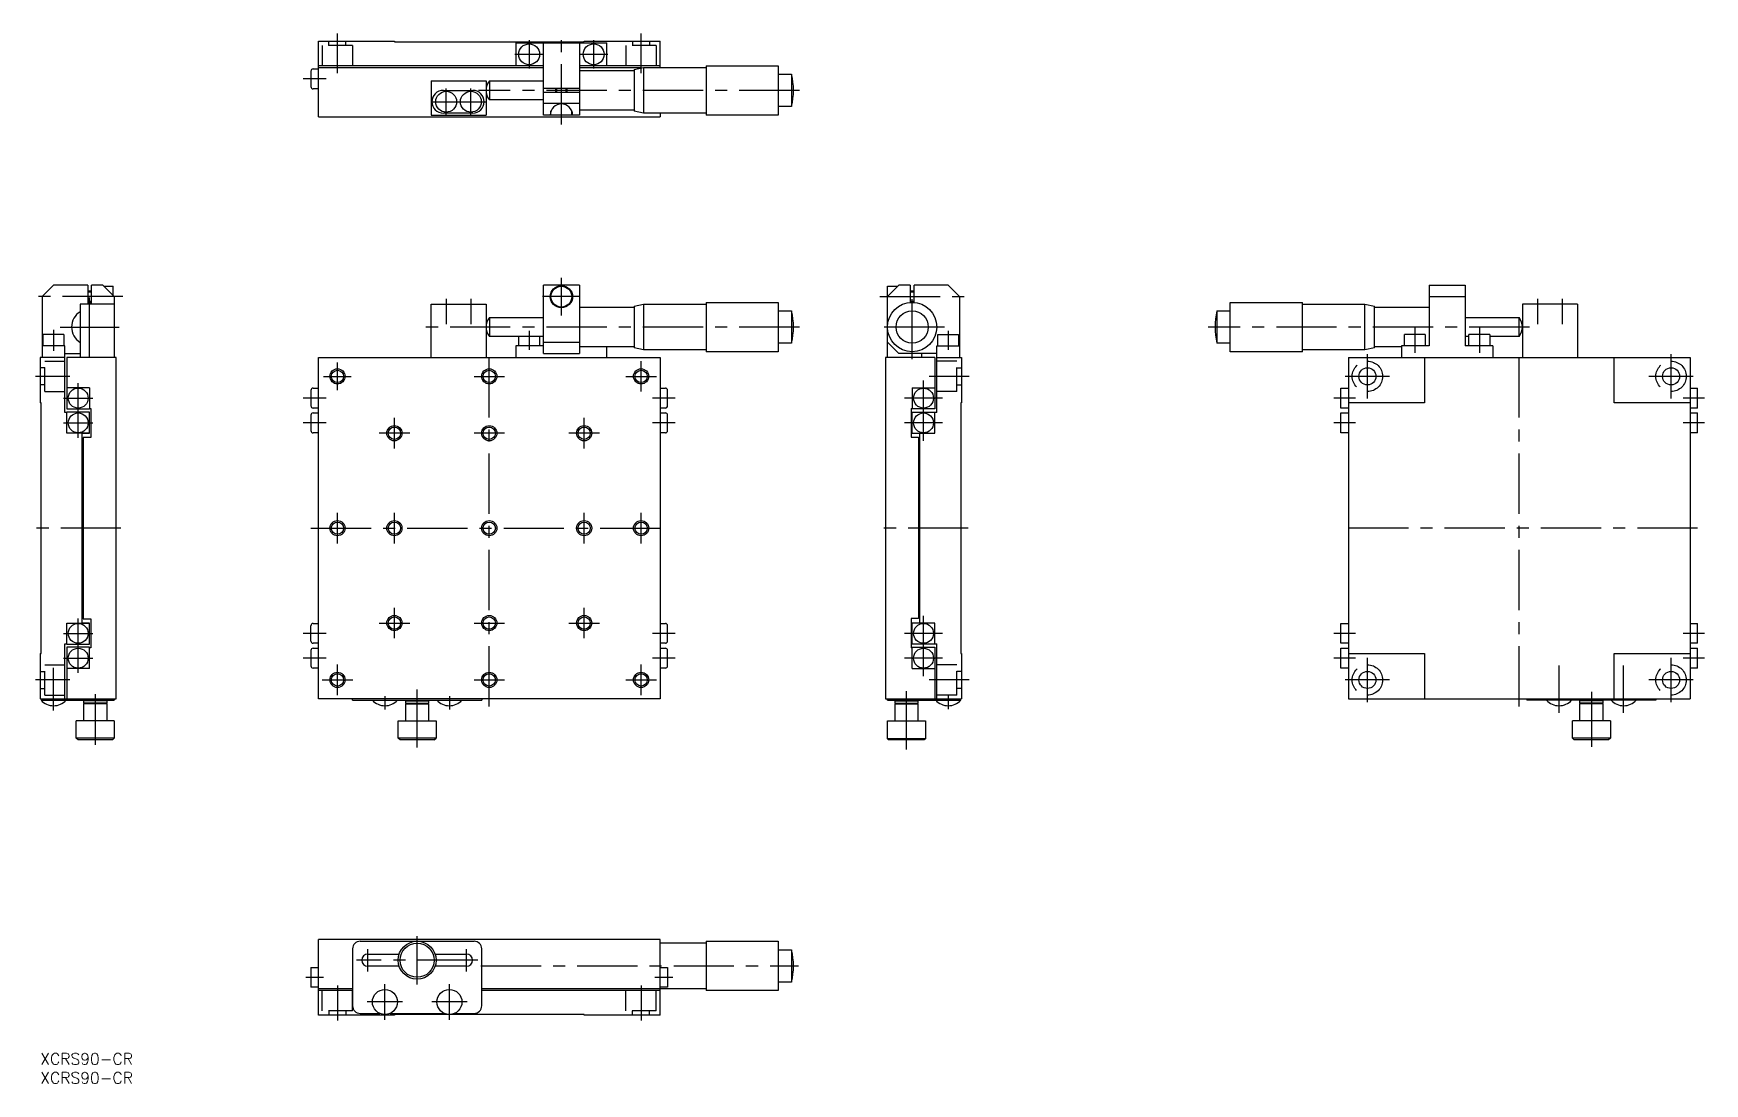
# Model space of a CAD drawing. Extents: x -2 to 438, y -8 to 269.
import ezdxf

# ---------------------------------------------------------------- set-up
doc = ezdxf.new("R2010")
doc.units = 0
doc.header["$LTSCALE"] = 0.5
doc.linetypes.add('CENTER', pattern=[50.8, 31.75, -6.35, 6.35, -6.35])
doc.linetypes.add('DASHED', pattern=[19.05, 12.7, -6.35])
for name, color, linetype in [('MSM_CENTER', 1, 'CENTER'), ('MSM_CONTINUOUS', 7, 'CONTINUOUS'), ('MSM_DASHED', 4, 'DASHED'), ('MSM_NARROW', 5, 'CONTINUOUS'), ('MSM_PART_NUMBER', 7, 'CONTINUOUS')]:
    doc.layers.add(name, color=color, linetype=linetype)
doc.styles.get("Standard").update_dxf_attribs({"font": 'txt.shx', "height": 3, "bigfont": 'bigfont.shx'})

# ---------------------------------------------------------------- blocks, each defined once
blk = doc.blocks.new('*U2')
at = {"layer": 'MSM_PART_NUMBER'}
blk.add_text('XCRS90-CR', height=3, dxfattribs=at).set_placement((0, -3))
blk = doc.blocks.new('*U3')
at = {"layer": 'MSM_PART_NUMBER'}
blk.add_text('XCRS90-CR', height=3, dxfattribs=at).set_placement((0, -8))

msp = doc.modelspace()

# ---------------------------------------------------------------- linework, layer by layer
at = {"layer": 'MSM_CENTER'}
for p, q in [((78.3, 258.22), (78.3, 268.72)), ((158.3, 258.22), (158.3, 268.72)), ((128.8, 266.97), (128.8, 259.47)), ((137.3, 244.72), (137.3, 268.22)), ((145.8, 266.97), (145.8, 259.47)), ((125.05, 263.22), (132.55, 263.22)), ((142.05, 263.22), (149.55, 263.22)), ((75.3, 256.72), (69.3, 256.72)), ((106.95, 247.22), (106.95, 254.22)), ((113.45, 247.22), (113.45, 254.22)), ((200.05, 253.72), (115.45, 253.72)), ((102.95, 250.72), (117.45, 250.72)), ((137.3, 194.41), (137.3, 204.36)), ((21.77, 199.36), (-1.5, 199.36)), ((13, 183.59), (13, 199.13)), ((106.95, 198.79), (106.95, 192.13)), ((113.45, 198.79), (113.45, 192.13)), ((142.25, 199.36), (132.35, 199.36)), ((221.22, 199.36), (244.22, 199.36)), ((229.72, 182.86), (229.72, 199.86)), ((394.52, 198.79), (394.52, 192.13)), ((401.02, 198.79), (401.02, 192.13)), ((3.5, 190.63), (3.5, 185.09)), ((5.23, 191.36), (20.77, 191.36)), ((200.05, 191.36), (100.95, 191.36)), ((128.8, 190.36), (128.8, 185.36)), ((238.22, 191.36), (221.22, 191.36)), ((239.22, 190.36), (239.22, 185.36)), ((392.35, 191.36), (307.69, 191.36)), ((362.17, 191.19), (362.17, 184.53)), ((379.17, 191.19), (379.17, 184.53)), ((118.3, 91.36), (118.3, 185.36)), ((389.67, 91.36), (389.67, 185.36)), ((78.3, 174.71), (78.3, 182.01)), ((158.3, 174.34), (158.3, 182.39)), ((349.67, 172.53), (349.67, 184.19)), ((429.67, 172.53), (429.67, 184.19)), ((7.77, 178.36), (-1.27, 178.36)), ((10, 162.2), (10, 176.53)), ((74.65, 178.36), (81.95, 178.36)), ((114.28, 178.36), (122.33, 178.36)), ((154.28, 178.36), (162.33, 178.36)), ((232.72, 161.36), (232.72, 177.36)), ((244.72, 178.36), (234.22, 178.36)), ((355.5, 178.36), (343.84, 178.36)), ((435.5, 178.36), (423.84, 178.36)), ((6.11, 172.63), (13.89, 172.63)), ((75.3, 172.63), (69.3, 172.63)), ((167.3, 172.63), (161.3, 172.63)), ((237.72, 172.63), (227.72, 172.63)), ((346.5, 172.63), (340.84, 172.63)), ((438.5, 172.63), (432.84, 172.63)), ((93.3, 159.34), (93.3, 167.39)), ((143.3, 159.34), (143.3, 167.39)), ((6.11, 166.09), (13.89, 166.09)), ((75.3, 166.09), (69.3, 166.09)), ((97.33, 163.36), (89.28, 163.36)), ((122.33, 163.36), (114.28, 163.36)), ((147.33, 163.36), (139.28, 163.36)), ((167.3, 166.09), (161.3, 166.09)), ((237.72, 166.09), (227.72, 166.09)), ((346.5, 166.09), (340.84, 166.09)), ((438.5, 166.09), (432.84, 166.09)), ((78.3, 134.34), (78.3, 142.39)), ((93.3, 134.34), (93.3, 142.39)), ((143.3, 134.34), (143.3, 142.39)), ((158.3, 134.34), (158.3, 142.39)), ((21.27, 138.36), (-1.8, 138.36)), ((71.3, 138.36), (165.3, 138.36)), ((244.52, 138.36), (220.72, 138.36)), ((436.67, 138.36), (342.67, 138.36)), ((10, 100.2), (10, 114.53)), ((93.3, 109.34), (93.3, 117.39)), ((143.3, 109.34), (143.3, 117.39)), ((232.72, 99.36), (232.72, 115.36)), ((6.11, 110.63), (13.89, 110.63)), ((75.3, 110.63), (69.3, 110.63)), ((89.28, 113.36), (97.33, 113.36)), ((114.28, 113.36), (122.33, 113.36)), ((139.28, 113.36), (147.33, 113.36)), ((167.3, 110.63), (161.3, 110.63)), ((237.72, 110.63), (227.72, 110.63)), ((346.5, 110.63), (340.84, 110.63)), ((438.5, 110.63), (432.84, 110.63)), ((3.5, 90.29), (3.5, 101.59)), ((6.11, 104.09), (13.89, 104.09)), ((75.3, 104.09), (69.3, 104.09)), ((78.3, 94.34), (78.3, 102.39)), ((158.3, 94.34), (158.3, 102.39)), ((167.3, 104.09), (161.3, 104.09)), ((237.72, 104.09), (227.72, 104.09)), ((346.5, 104.09), (340.84, 104.09)), ((349.67, 92.53), (349.67, 104.19)), ((400.17, 89.73), (400.17, 102.15)), ((417.17, 89.73), (417.17, 102.15)), ((429.67, 92.53), (429.67, 104.19)), ((438.5, 104.09), (432.84, 104.09)), ((7.77, 98.36), (-1.27, 98.36)), ((74.28, 98.36), (82.33, 98.36)), ((114.28, 98.36), (122.33, 98.36)), ((154.28, 98.36), (162.33, 98.36)), ((244.72, 98.36), (234.22, 98.36)), ((355.5, 98.36), (343.84, 98.36)), ((435.5, 98.36), (423.84, 98.36)), ((14.5, 94.63), (14.5, 81.29)), ((90.8, 94.06), (90.8, 90.56)), ((99.3, 80.56), (99.3, 95.86)), ((107.8, 94.06), (107.8, 90.56)), ((228.22, 80.06), (228.22, 95.36)), ((239.22, 94.18), (239.22, 90.68)), ((408.67, 95.19), (408.67, 80.73)), ((99.3, 18.14), (99.3, 30.86)), ((86.3, 21.54), (86.3, 27.46)), ((112.3, 21.54), (112.3, 27.46)), ((115.26, 24.5), (83.34, 24.5)), ((116.09, 23), (199.81, 23)), ((69.94, 20), (74.66, 20)), ((78.3, 17.86), (78.3, 8.64)), ((90.8, 8.84), (90.8, 18.16)), ((107.8, 8.84), (107.8, 18.16)), ((158.3, 17.86), (158.3, 8.64)), ((161.94, 20), (166.66, 20)), ((95.46, 13.5), (86.14, 13.5)), ((112.46, 13.5), (103.14, 13.5))]:
    msp.add_line(p, q, dxfattribs=at)
at = {"layer": 'MSM_CONTINUOUS'}
for p, q in [((73.3, 266.72), (93.3, 266.72)), ((73.3, 246.72), (73.3, 266.72)), ((93.3, 266.72), (93.3, 266.52)), ((93.3, 266.52), (143.3, 266.52)), ((125.3, 266.22), (125.3, 260.22)), ((125.3, 266.22), (149.3, 266.22)), ((132.55, 247.22), (132.55, 266.22)), ((142.05, 266.22), (142.05, 247.22)), ((143.3, 266.72), (163.3, 266.72)), ((143.3, 266.52), (143.3, 266.72)), ((149.3, 260.22), (149.3, 266.22)), ((163.3, 259.77), (163.3, 266.72)), ((132.55, 260.22), (73.3, 260.22)), ((163.3, 260.22), (142.05, 260.22)), ((175.45, 260.22), (194.45, 260.22)), ((175.45, 260.22), (175.45, 247.22)), ((194.45, 260.22), (194.45, 247.22)), ((71.3, 258.75), (71.3, 254.7)), ((71.9, 259.35), (73.3, 259.35)), ((73.3, 259.72), (132.55, 259.72)), ((102.95, 256.22), (102.95, 247.22)), ((102.95, 256.22), (117.45, 256.22)), ((117.45, 256.22), (117.45, 247.22)), ((118.35, 256.22), (132.55, 256.22)), ((118.35, 256.22), (118.35, 251.22)), ((142.05, 259.72), (158.32, 259.72)), ((142.05, 258.97), (156.45, 258.97)), ((156.45, 259.22), (158.95, 259.77)), ((156.45, 259.22), (156.45, 248.22)), ((158.95, 259.77), (175.45, 259.77)), ((158.95, 259.77), (158.95, 247.67)), ((194.45, 257.97), (197.95, 257.97)), ((197.95, 257.97), (197.95, 249.47)), ((73.3, 254.1), (71.9, 254.1)), ((106.2, 253.72), (113.95, 253.72)), ((132.55, 251.22), (118.35, 251.22)), ((142.05, 254.22), (132.55, 254.22)), ((132.55, 253.22), (142.05, 253.22)), ((135.8, 253.22), (135.8, 254.22)), ((138.8, 253.22), (138.8, 254.22)), ((73.3, 246.72), (163.3, 246.72)), ((102.95, 247.22), (117.45, 247.22)), ((113.95, 247.72), (106.2, 247.72)), ((142.05, 250.22), (132.55, 250.22)), ((142.05, 247.22), (132.55, 247.22)), ((134.55, 247.22), (134.55, 248.29)), ((140.05, 247.22), (140.05, 248.29)), ((156.45, 248.47), (142.05, 248.47)), ((158.95, 247.67), (156.45, 248.22)), ((175.45, 247.67), (158.95, 247.67)), ((163.3, 247.67), (163.3, 246.72)), ((194.45, 247.22), (175.45, 247.22)), ((197.95, 249.47), (194.45, 249.47)), ((3.5, 202.36), (0.5, 199.36)), ((0.5, 199.36), (0.5, 183.36)), ((12.5, 202.36), (3.5, 202.36)), ((12.5, 202.36), (12.5, 197.36)), ((12.5, 200.86), (13.5, 200.86)), ((16.5, 202.36), (13.5, 202.36)), ((13.5, 197.36), (13.5, 202.36)), ((19.5, 199.36), (16.5, 202.36)), ((16.75, 202.11), (19.2, 202.11)), ((19.2, 199.66), (19.2, 202.11)), ((19.5, 199.36), (19.5, 183.36)), ((142.05, 202.36), (132.55, 202.36)), ((132.55, 184.36), (132.55, 202.36)), ((134.35, 199.36), (132.55, 199.36)), ((142.05, 199.36), (140.25, 199.36)), ((142.05, 202.36), (142.05, 184.36)), ((226.22, 202.36), (223.22, 199.36)), ((223.22, 183.36), (223.22, 202.11)), ((223.22, 202.11), (225.97, 202.11)), ((229.22, 202.36), (226.22, 202.36)), ((229.22, 202.36), (229.22, 197.84)), ((229.22, 200.86), (230.22, 200.86)), ((239.22, 202.36), (230.22, 202.36)), ((230.22, 197.84), (230.22, 202.36)), ((242.22, 199.36), (239.22, 202.36)), ((242.22, 199.36), (242.22, 183.36)), ((365.92, 202.36), (375.42, 202.36)), ((365.92, 202.36), (365.92, 186.36)), ((365.92, 199.36), (375.42, 199.36)), ((375.42, 202.36), (375.42, 186.36)), ((19.5, 197.36), (10.5, 197.36)), ((10.5, 197.36), (10.5, 183.36)), ((12.5, 197.86), (13.5, 197.86)), ((102.95, 183.36), (102.95, 197.36)), ((102.95, 197.36), (117.45, 197.36)), ((117.45, 197.36), (117.45, 183.36)), ((118.35, 193.86), (132.55, 193.86)), ((118.35, 193.86), (118.35, 188.86)), ((142.05, 196.61), (156.45, 196.61)), ((156.45, 196.86), (158.95, 197.41)), ((156.45, 196.86), (156.45, 185.86)), ((158.95, 197.41), (175.45, 197.41)), ((158.95, 197.41), (158.95, 185.31)), ((175.45, 197.86), (194.45, 197.86)), ((175.45, 197.86), (175.45, 184.86)), ((194.45, 197.86), (194.45, 184.86)), ((194.45, 195.61), (197.95, 195.61)), ((197.95, 195.61), (197.95, 187.11)), ((229.22, 197.86), (230.22, 197.86)), ((310.02, 195.61), (313.52, 195.61)), ((310.02, 195.61), (310.02, 187.11)), ((313.52, 197.86), (332.52, 197.86)), ((313.52, 184.86), (313.52, 197.86)), ((332.52, 184.86), (332.52, 197.86)), ((332.52, 197.41), (349.02, 197.41)), ((349.02, 197.41), (351.52, 196.86)), ((349.02, 185.31), (349.02, 197.41)), ((351.52, 185.86), (351.52, 196.86)), ((351.52, 196.61), (365.92, 196.61)), ((375.42, 193.86), (389.62, 193.86)), ((389.62, 188.86), (389.62, 193.86)), ((405.02, 197.36), (390.52, 197.36)), ((390.52, 197.36), (390.52, 183.36)), ((405.02, 197.36), (405.02, 183.36)), ((0.75, 186.36), (0.75, 189.36)), ((6.25, 189.36), (0.75, 189.36)), ((6.25, 189.36), (6.25, 186.36)), ((236.47, 186.36), (236.47, 189.36)), ((236.47, 189.36), (241.97, 189.36)), ((241.97, 189.36), (241.97, 186.36)), ((359.42, 186.36), (359.42, 189.36)), ((364.92, 189.36), (359.42, 189.36)), ((364.92, 189.36), (364.92, 186.36)), ((376.42, 186.36), (376.42, 189.36)), ((381.92, 189.36), (376.42, 189.36)), ((381.92, 189.36), (381.92, 186.36)), ((6.5, 186.36), (0.5, 186.36)), ((6.5, 168.86), (6.5, 186.36)), ((132.55, 188.86), (118.35, 188.86)), ((132.55, 186.36), (125.3, 186.36)), ((125.3, 186.36), (125.3, 183.36)), ((126.05, 186.36), (126.05, 188.86)), ((131.55, 188.86), (131.55, 186.36)), ((132.55, 187.36), (142.05, 187.36)), ((156.45, 186.11), (142.05, 186.11)), ((149.3, 183.36), (149.3, 186.11)), ((158.95, 185.31), (156.45, 185.86)), ((175.45, 185.31), (158.95, 185.31)), ((197.95, 187.11), (194.45, 187.11)), ((226.22, 184.36), (223.22, 187.36)), ((236.22, 168.86), (236.22, 186.36)), ((236.22, 186.36), (242.22, 186.36)), ((313.52, 187.11), (310.02, 187.11)), ((349.02, 185.31), (332.52, 185.31)), ((351.52, 185.86), (349.02, 185.31)), ((358.67, 186.11), (351.52, 186.11)), ((365.92, 186.36), (358.67, 186.36)), ((358.67, 186.36), (358.67, 183.36)), ((376.42, 188.86), (375.42, 188.86)), ((382.67, 186.36), (375.42, 186.36)), ((389.62, 188.86), (381.92, 188.86)), ((382.67, 186.36), (382.67, 183.36)), ((6.5, 183.36), (0, 183.36)), ((0, 183.36), (0, 171.36)), ((6.5, 184.36), (10.5, 184.36)), ((20, 183.36), (7, 183.36)), ((7, 183.36), (7, 169.76)), ((20, 93.36), (20, 183.36)), ((73.3, 183.36), (163.3, 183.36)), ((73.3, 93.36), (73.3, 183.36)), ((132.55, 184.36), (142.05, 184.36)), ((163.3, 183.36), (163.3, 93.36)), ((194.45, 184.86), (175.45, 184.86)), ((235.72, 183.36), (222.72, 183.36)), ((222.72, 183.36), (222.72, 93.36)), ((236.22, 184.36), (226.22, 184.36)), ((232.22, 184.36), (232.22, 183.36)), ((235.72, 183.36), (235.72, 169.76)), ((236.22, 183.36), (242.72, 183.36)), ((242.72, 183.36), (242.72, 171.36)), ((332.52, 184.86), (313.52, 184.86)), ((344.67, 183.36), (434.67, 183.36)), ((344.67, 183.36), (344.67, 93.36)), ((364.67, 183.36), (364.67, 171.36)), ((414.67, 171.36), (414.67, 183.36)), ((434.67, 183.36), (434.67, 93.36)), ((13, 175.36), (7, 175.36)), ((13, 175.36), (13, 169.76)), ((71.3, 174.66), (71.3, 170.61)), ((71.9, 175.26), (73.3, 175.26)), ((163.3, 175.26), (164.7, 175.26)), ((165.3, 170.61), (165.3, 174.66)), ((229.72, 175.36), (229.72, 169.76)), ((229.72, 175.36), (235.72, 175.36)), ((342.67, 175.26), (344.67, 175.26)), ((342.67, 170.01), (342.67, 175.26)), ((434.67, 175.26), (436.67, 175.26)), ((436.67, 170.01), (436.67, 175.26)), ((0.2, 171.36), (0, 171.36)), ((0.2, 105.36), (0.2, 171.36)), ((7, 168.86), (6.5, 168.86)), ((7, 169.76), (13, 169.76)), ((13, 168.96), (7, 168.96)), ((7, 163.36), (7, 168.96)), ((13, 169.86), (13.3, 169.86)), ((13, 163.36), (13, 168.96)), ((13.3, 169.86), (13.3, 162.26)), ((71.3, 168.12), (71.3, 164.07)), ((73.3, 170.01), (71.9, 170.01)), ((71.9, 168.72), (73.3, 168.72)), ((164.7, 170.01), (163.3, 170.01)), ((163.3, 168.72), (164.7, 168.72)), ((165.3, 164.07), (165.3, 168.12)), ((229.42, 169.86), (229.42, 162.36)), ((229.42, 169.86), (229.72, 169.86)), ((235.72, 169.76), (229.72, 169.76)), ((229.72, 163.36), (229.72, 168.96)), ((229.72, 168.96), (235.72, 168.96)), ((235.72, 163.36), (235.72, 168.96)), ((236.22, 168.86), (235.72, 168.86)), ((242.52, 171.36), (242.52, 105.36)), ((242.72, 171.36), (242.52, 171.36)), ((344.67, 170.01), (342.67, 170.01)), ((342.67, 168.72), (344.67, 168.72)), ((342.67, 163.47), (342.67, 168.72)), ((364.67, 171.36), (344.67, 171.36)), ((434.67, 171.36), (414.67, 171.36)), ((436.67, 170.01), (434.67, 170.01)), ((434.67, 168.72), (436.67, 168.72)), ((436.67, 163.47), (436.67, 168.72)), ((13, 163.36), (7, 163.36)), ((11, 113.36), (11, 163.36)), ((11, 163.36), (13, 163.36)), ((73.3, 163.47), (71.9, 163.47)), ((164.7, 163.47), (163.3, 163.47)), ((229.72, 163.36), (235.72, 163.36)), ((231.72, 113.36), (231.72, 163.36)), ((344.67, 163.47), (342.67, 163.47)), ((436.67, 163.47), (434.67, 163.47)), ((11.3, 162.26), (11.3, 114.46)), ((13.3, 162.26), (11.3, 162.26)), ((229.42, 162.36), (231.42, 162.36)), ((231.42, 162.36), (231.42, 114.56)), ((229.42, 114.56), (229.42, 106.86)), ((231.42, 114.56), (229.42, 114.56)), ((7, 113.36), (13, 113.36)), ((7, 107.76), (7, 113.36)), ((13, 113.36), (11, 113.36)), ((11.3, 114.46), (13.3, 114.46)), ((13, 107.76), (13, 113.36)), ((13.3, 114.46), (13.3, 106.86)), ((71.3, 108.61), (71.3, 112.66)), ((71.9, 113.26), (73.3, 113.26)), ((163.3, 113.26), (164.7, 113.26)), ((165.3, 108.61), (165.3, 112.66)), ((229.72, 107.76), (229.72, 113.36)), ((235.72, 113.36), (229.72, 113.36)), ((235.72, 107.76), (235.72, 113.36)), ((342.67, 113.26), (344.67, 113.26)), ((342.67, 108.01), (342.67, 113.26)), ((434.67, 113.26), (436.67, 113.26)), ((436.67, 108.01), (436.67, 113.26)), ((6.5, 93.36), (6.5, 107.86)), ((6.5, 107.86), (7, 107.86)), ((7, 107.76), (13, 107.76)), ((7, 106.96), (7, 93.36)), ((13, 106.96), (7, 106.96)), ((13, 101.36), (13, 106.96)), ((13.3, 106.86), (13, 106.86)), ((71.3, 106.12), (71.3, 102.07)), ((73.3, 108.01), (71.9, 108.01)), ((71.9, 106.72), (73.3, 106.72)), ((164.7, 108.01), (163.3, 108.01)), ((163.3, 106.72), (164.7, 106.72)), ((165.3, 102.07), (165.3, 106.12)), ((229.72, 106.86), (229.42, 106.86)), ((235.72, 107.76), (229.72, 107.76)), ((229.72, 101.36), (229.72, 106.96)), ((229.72, 106.96), (235.72, 106.96)), ((235.72, 107.86), (236.22, 107.86)), ((235.72, 106.96), (235.72, 93.36)), ((236.22, 93.36), (236.22, 107.86)), ((344.67, 108.01), (342.67, 108.01)), ((342.67, 106.72), (344.67, 106.72)), ((342.67, 101.47), (342.67, 106.72)), ((436.67, 108.01), (434.67, 108.01)), ((434.67, 106.72), (436.67, 106.72)), ((436.67, 101.47), (436.67, 106.72)), ((0, 105.36), (0, 93.36)), ((0, 105.36), (0.2, 105.36)), ((13, 101.36), (7, 101.36)), ((73.3, 101.47), (71.9, 101.47)), ((164.7, 101.47), (163.3, 101.47)), ((229.72, 101.36), (235.72, 101.36)), ((242.52, 105.36), (242.72, 105.36)), ((242.72, 105.36), (242.72, 93.36)), ((344.67, 101.47), (342.67, 101.47)), ((344.67, 105.36), (364.67, 105.36)), ((364.67, 105.36), (364.67, 93.36)), ((414.67, 93.36), (414.67, 105.36)), ((414.67, 105.36), (434.67, 105.36)), ((436.67, 101.47), (434.67, 101.47)), ((0, 93.36), (20, 93.36)), ((0.2, 93.06), (19.5, 93.06)), ((0.5, 93.36), (0.5, 93.06)), ((11.5, 92.86), (11.7, 93.06)), ((11.5, 92.26), (11.5, 92.86)), ((17.5, 92.86), (11.5, 92.86)), ((17.3, 93.06), (17.5, 92.86)), ((17.5, 92.86), (17.5, 92.26)), ((19.5, 93.36), (19.5, 93.06)), ((163.3, 93.36), (73.3, 93.36)), ((82.3, 93.06), (82.3, 93.36)), ((82.3, 93.06), (116.3, 93.06)), ((96.3, 92.86), (96.5, 93.06)), ((96.3, 92.26), (96.3, 92.86)), ((96.3, 92.86), (102.3, 92.86)), ((102.1, 93.06), (102.3, 92.86)), ((102.3, 92.86), (102.3, 92.26)), ((116.3, 93.36), (116.3, 93.06)), ((222.72, 93.36), (242.72, 93.36)), ((223.22, 93.06), (223.22, 93.36)), ((223.22, 93.06), (242.52, 93.06)), ((225.22, 92.86), (225.42, 93.06)), ((225.22, 92.26), (225.22, 92.86)), ((225.22, 92.86), (231.22, 92.86)), ((231.02, 93.06), (231.22, 92.86)), ((231.22, 92.86), (231.22, 92.26)), ((242.22, 93.36), (242.22, 93.06)), ((344.67, 93.36), (434.67, 93.36)), ((391.67, 93.36), (391.67, 93.06)), ((425.67, 93.06), (391.67, 93.06)), ((405.67, 92.86), (405.87, 93.06)), ((405.67, 92.26), (405.67, 92.86)), ((411.67, 92.86), (405.67, 92.86)), ((411.47, 93.06), (411.67, 92.86)), ((411.67, 92.86), (411.67, 92.26)), ((425.67, 93.36), (425.67, 93.06)), ((11.7, 92.06), (11.5, 92.26)), ((17.5, 92.26), (11.5, 92.26)), ((11.5, 87.56), (11.5, 92.06)), ((17.5, 92.06), (11.5, 92.06)), ((17.5, 92.26), (17.3, 92.06)), ((17.5, 92.06), (17.5, 87.56)), ((96.5, 92.06), (96.3, 92.26)), ((96.3, 92.26), (102.3, 92.26)), ((96.3, 87.56), (96.3, 92.06)), ((96.3, 92.06), (102.3, 92.06)), ((102.3, 92.26), (102.1, 92.06)), ((102.3, 92.06), (102.3, 87.56)), ((225.42, 92.06), (225.22, 92.26)), ((225.22, 92.26), (231.22, 92.26)), ((225.22, 87.56), (225.22, 92.06)), ((225.22, 92.06), (231.22, 92.06)), ((231.22, 92.26), (231.02, 92.06)), ((231.22, 92.06), (231.22, 87.56)), ((405.87, 92.06), (405.67, 92.26)), ((411.67, 92.26), (405.67, 92.26)), ((405.67, 87.56), (405.67, 92.06)), ((411.67, 92.06), (405.67, 92.06)), ((411.67, 92.26), (411.47, 92.06)), ((411.67, 92.06), (411.67, 87.56)), ((9.5, 83.06), (9.5, 87.56)), ((19.5, 87.56), (9.5, 87.56)), ((19.5, 87.56), (19.5, 83.06)), ((94.3, 83.06), (94.3, 87.56)), ((94.3, 87.56), (104.3, 87.56)), ((104.3, 87.56), (104.3, 83.06)), ((223.22, 82.86), (223.22, 87.56)), ((223.22, 87.56), (233.22, 87.56)), ((233.22, 87.56), (233.22, 82.86)), ((403.67, 83.06), (403.67, 87.56)), ((413.67, 87.56), (403.67, 87.56)), ((413.67, 87.56), (413.67, 83.06)), ((10, 82.56), (9.5, 83.06)), ((19.5, 83.06), (9.5, 83.06)), ((19, 82.56), (10, 82.56)), ((19.5, 83.06), (19, 82.56)), ((94.8, 82.56), (94.3, 83.06)), ((104.3, 83.06), (94.3, 83.06)), ((103.8, 82.56), (94.8, 82.56)), ((103.8, 82.56), (104.3, 83.06)), ((223.52, 82.56), (223.22, 82.86)), ((233.22, 82.86), (223.22, 82.86)), ((232.92, 82.56), (223.52, 82.56)), ((233.22, 82.86), (232.92, 82.56)), ((404.17, 82.56), (403.67, 83.06)), ((413.67, 83.06), (403.67, 83.06)), ((413.17, 82.56), (404.17, 82.56)), ((413.67, 83.06), (413.17, 82.56)), ((163.3, 30), (73.3, 30)), ((73.3, 10), (73.3, 30)), ((82.3, 27.5), (82.3, 12.5)), ((84.3, 29.5), (114.3, 29.5)), ((116.3, 12.5), (116.3, 27.5)), ((163.3, 10), (163.3, 30)), ((163.3, 29.05), (175.45, 29.05)), ((175.45, 29.5), (194.45, 29.5)), ((175.45, 29.5), (175.45, 16.5)), ((194.45, 29.5), (194.45, 16.5)), ((194.45, 27.25), (197.95, 27.25)), ((197.95, 27.25), (197.95, 18.75)), ((71.3, 22.62), (73.3, 22.62)), ((71.3, 22.62), (71.3, 17.37)), ((86.3, 26.1), (94.56, 26.1)), ((94.56, 22.9), (86.3, 22.9)), ((104.04, 26.1), (112.3, 26.1)), ((112.3, 22.9), (104.04, 22.9)), ((163.3, 22.62), (165.3, 22.62)), ((165.3, 22.62), (165.3, 17.37)), ((197.95, 18.75), (194.45, 18.75)), ((73.3, 17.37), (71.3, 17.37)), ((82.3, 17), (73.3, 17)), ((82.3, 16.5), (73.3, 16.5)), ((163.3, 17), (116.3, 17)), ((163.3, 16.5), (116.3, 16.5)), ((165.3, 17.37), (163.3, 17.37)), ((175.45, 16.95), (163.3, 16.95)), ((194.45, 16.5), (175.45, 16.5)), ((93.3, 10), (73.3, 10)), ((84.3, 10.5), (89.43, 10.5)), ((92.18, 10.5), (106.43, 10.5)), ((143.3, 10.2), (93.3, 10.2)), ((93.3, 10.2), (93.3, 10)), ((109.18, 10.5), (114.3, 10.5)), ((143.3, 10), (143.3, 10.2)), ((163.3, 10), (143.3, 10))]:
    msp.add_line(p, q, dxfattribs=at)
for centre, radius in [((128.8, 263.22), 2.75), ((145.8, 263.22), 2.75), ((106.95, 250.72), 2.75), ((113.45, 250.72), 2.75), ((137.3, 199.36), 2.95), ((137.3, 199.36), 2.75), ((229.72, 191.36), 6.5), ((229.72, 191.36), 4.25), ((349.67, 178.36), 2.25), ((429.67, 178.36), 2.25), ((78.3, 178.36), 1.62), ((118.3, 178.36), 1.62), ((158.3, 178.36), 1.62), ((10, 172.63), 2.63), ((232.72, 172.63), 2.62), ((10, 166.09), 2.62), ((232.72, 166.09), 2.62), ((93.3, 163.36), 1.62), ((118.3, 163.36), 1.62), ((143.3, 163.36), 1.62), ((78.3, 138.36), 1.62), ((93.3, 138.36), 1.62), ((118.3, 138.36), 1.62), ((143.3, 138.36), 1.62), ((158.3, 138.36), 1.62), ((93.3, 113.36), 1.62), ((118.3, 113.36), 1.62), ((143.3, 113.36), 1.62), ((10, 110.63), 2.62), ((232.72, 110.63), 2.62), ((10, 104.09), 2.63), ((232.72, 104.09), 2.63), ((78.3, 98.36), 1.62), ((118.3, 98.36), 1.62), ((158.3, 98.36), 1.62), ((349.67, 98.36), 2.25), ((429.67, 98.36), 2.25), ((99.3, 24.5), 5), ((99.3, 24.5), 4.5), ((90.8, 13.5), 3.3), ((107.8, 13.5), 3.3)]:
    msp.add_circle(centre, radius, dxfattribs=at)
for centre, radius, start, end in [((71.9, 258.75), 0.6, 90, 180), ((121.37, 253.72), 3.92, 140.4022, 219.5978), ((180.14, 253.72), 18.31, 346.5803, 13.4197), ((71.9, 254.7), 0.6, 180, 270), ((106.2, 250.72), 3, 90, 270), ((113.95, 250.72), 3, 270, 90), ((137.3, 247.22), 2.95, 360, 180), ((13, 191.36), 4.75, 121.7569, 238.2431), ((13, 191.36), 6.5, 85.5883, 94.4117), ((13, 191.36), 6.05, 85.2594, 94.7406), ((121.37, 191.36), 3.92, 140.4022, 219.5978), ((180.14, 191.36), 18.31, 346.5803, 13.4197), ((327.83, 191.36), 18.31, 166.5803, 193.4197), ((386.6, 191.36), 3.92, 320.4022, 39.5978), ((71.9, 174.66), 0.6, 90, 180), ((164.7, 174.66), 0.6, 360, 90), ((71.9, 170.61), 0.6, 180, 270), ((71.9, 168.12), 0.6, 90, 180), ((164.7, 170.61), 0.6, 270, 360), ((164.7, 168.12), 0.6, 360, 90), ((71.9, 164.07), 0.6, 180, 270), ((164.7, 164.07), 0.6, 270, 360), ((71.9, 112.66), 0.6, 90, 180), ((164.7, 112.66), 0.6, 360, 90), ((71.9, 108.61), 0.6, 180, 270), ((71.9, 106.12), 0.6, 90, 180), ((164.7, 108.61), 0.6, 270, 360), ((164.7, 106.12), 0.6, 360, 90), ((71.9, 102.07), 0.6, 180, 270), ((164.7, 102.07), 0.6, 270, 360), ((3.5, 95.94), 4.38, 221.1121, 318.8879), ((90.8, 95.93), 4.37, 221.0348, 318.9652), ((107.8, 95.93), 4.37, 221.0348, 318.9652), ((239.22, 95.93), 4.37, 221.0348, 318.9652), ((400.17, 95.94), 4.38, 221.1121, 318.8879), ((417.17, 95.94), 4.38, 221.1121, 318.8879), ((84.3, 27.5), 2, 90, 180), ((114.3, 27.5), 2, 360, 90), ((180.14, 23), 18.31, 346.5803, 13.4197), ((86.3, 24.5), 1.6, 90, 270), ((112.3, 24.5), 1.6, 270, 90), ((84.3, 12.5), 2, 180, 270), ((114.3, 12.5), 2, 270, 360)]:
    msp.add_arc(centre, radius, start, end, dxfattribs=at)
at = {"layer": 'MSM_DASHED'}
for p, q in [((74.3, 265.52), (74.3, 260.22)), ((82.3, 265.52), (74.3, 265.52)), ((76.05, 265.52), (76.05, 266.72)), ((80.55, 265.52), (80.55, 266.72)), ((82.3, 265.52), (82.3, 260.22)), ((154.3, 265.52), (154.3, 260.22)), ((162.3, 265.52), (154.3, 265.52)), ((156.05, 266.72), (156.05, 265.52)), ((160.55, 266.72), (160.55, 265.52)), ((162.3, 265.52), (162.3, 260.22)), ((1.2, 180.61), (0, 180.61)), ((1.2, 182.36), (6.5, 182.36)), ((1.2, 174.36), (1.2, 182.36)), ((241.52, 182.36), (236.22, 182.36)), ((241.52, 174.36), (241.52, 182.36)), ((241.52, 180.61), (242.72, 180.61)), ((1.2, 176.11), (0, 176.11)), ((1.2, 174.36), (6.5, 174.36)), ((241.52, 174.36), (236.22, 174.36)), ((241.52, 176.11), (242.72, 176.11)), ((1.2, 102.36), (6.5, 102.36)), ((1.2, 94.36), (1.2, 102.36)), ((241.52, 102.36), (236.22, 102.36)), ((241.52, 94.36), (241.52, 102.36)), ((0, 100.61), (1.2, 100.61)), ((242.72, 100.61), (241.52, 100.61)), ((0, 96.11), (1.2, 96.11)), ((1.2, 94.36), (6.5, 94.36)), ((241.52, 94.36), (236.22, 94.36)), ((242.72, 96.11), (241.52, 96.11)), ((74.3, 11.2), (74.3, 16.5)), ((82.3, 11.2), (82.3, 16.5)), ((154.3, 11.2), (154.3, 16.5)), ((162.3, 11.2), (162.3, 16.5)), ((82.3, 11.2), (74.3, 11.2)), ((76.05, 11.2), (76.05, 10)), ((80.55, 11.2), (80.55, 10)), ((162.3, 11.2), (154.3, 11.2)), ((156.05, 10), (156.05, 11.2)), ((160.55, 10), (160.55, 11.2))]:
    msp.add_line(p, q, dxfattribs=at)
for centre in [(349.67, 178.36), (429.67, 178.36), (349.67, 98.36), (429.67, 98.36)]:
    msp.add_circle(centre, 4, dxfattribs=at)
at = {"layer": 'MSM_NARROW'}
for p, q in [((136.07, 253.22), (136.07, 254.22)), ((138.53, 253.22), (138.53, 254.22)), ((12.5, 200.59), (13.5, 200.59)), ((229.22, 200.59), (230.22, 200.59)), ((12.5, 198.13), (13.5, 198.13)), ((229.22, 198.13), (230.22, 198.13))]:
    msp.add_line(p, q, dxfattribs=at)
for centre in [(78.3, 178.36), (118.3, 178.36), (158.3, 178.36), (93.3, 163.36), (118.3, 163.36), (143.3, 163.36), (78.3, 138.36), (93.3, 138.36), (118.3, 138.36), (143.3, 138.36), (158.3, 138.36), (93.3, 113.36), (118.3, 113.36), (143.3, 113.36), (78.3, 98.36), (118.3, 98.36), (158.3, 98.36)]:
    msp.add_circle(centre, 2, dxfattribs=at)

# ---------------------------------------------------------------- block references
at = {"layer": 'MSM_CONTINUOUS'}
for name in ['*U2', '*U3']:
    msp.add_blockref(name, (0, 0), dxfattribs=at)

doc.saveas('drawing.dxf')
